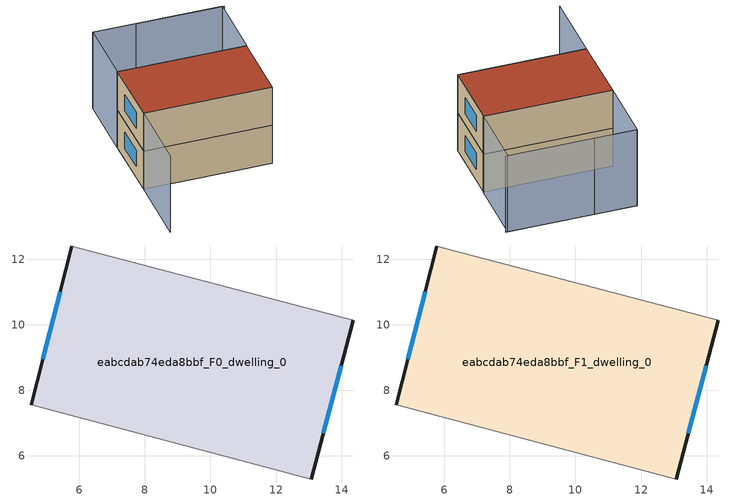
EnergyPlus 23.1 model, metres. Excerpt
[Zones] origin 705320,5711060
eabcdab74eda8bbf_F0_dwelling_0
 floor ground (EU_floor_Construction): 14.36,10.14 13.08,5.3 4.52,7.56 5.77,12.41 z0
 wall outside (EU_wall_Construction): 5.77,12.41 4.52,7.56 / 13.08,5.3 14.36,10.14 z0:3
 wall adiabatic (EU_wall_Construction): 14.36,10.14 5.77,12.41 / 4.52,7.56 13.08,5.3 z0:3
 window (EU_Window_Construction): 5.41,11.01 4.88,8.95 / 13.45,6.69 13.99,8.75 z0.86:2.14
eabcdab74eda8bbf_F1_dwelling_0
 floor to eabcdab74eda8bbf_F0_dwelling_0 (EU_floor_Construction): 14.36,10.14 13.08,5.3 4.52,7.56 5.77,12.41 z3
 wall outside (EU_wall_Construction): 5.77,12.41 4.52,7.56 / 13.08,5.3 14.36,10.14 z3:6
 wall adiabatic (EU_wall_Construction): 14.36,10.14 5.77,12.41 / 4.52,7.56 13.08,5.3 z3:6
 window (EU_Window_Construction): 5.41,11.01 4.88,8.95 / 13.45,6.69 13.99,8.75 z3.86:5.14
 roof outside (EU_roof_Construction): 13.08,5.3 14.36,10.14 5.77,12.41 4.52,7.56 z6
shading: 3.2,2.53 4.52,7.56 / 4.52,7.56 13.08,5.3 / 15.73,14.69 7,17 / 14.37,10.13 5.77,12.41 / 5.77,12.41 6.99,17 / 6.99,17 15.59,14.73 / 15.59,14.73 14.37,10.13 z0:6
[Building]
EU S2 Campaign: North Axis=0; Terrain=City; Solar Distribution=FullExterior
[Site:Location]
London: Latitude=51.5; Longitude=-0.5; Time Zone=0; Elevation=25
[SizingPeriod:WeatherFileDays]
AnnualSizingPeriod: Begin Month=1; Begin Day of Month=1; End Month=12; End Day of Month=31; Day of Week for Start Day=Monday; Use Weather File Daylight Saving Period=No; Use Weather File Rain and Snow Indicators=No
[MATERIAL]
EU_InternalMass_Material: Roughness=MediumRough; Thickness=0.1; Conductivity=1; Density=1800; Specific Heat=900; Thermal Absorptance=0.9; Solar Absorptance=0.7; Visible Absorptance=0.7
[MATERIAL:NOMASS] Roughness=MediumRough; Thermal Absorptance=0.9; Solar Absorptance=0.7; Visible Absorptance=0.7
Name | Thermal Resistance
EU_wall_NoMass | 3.33993
EU_roof_NoMass | 5.24846
EU_floor_NoMass | 4.08214
[WINDOWMATERIAL:SIMPLEGLAZINGSYSTEM]
EU_Window_SimpleGlazing: UFactor=1.72386; Solar Heat Gain Coefficient=0.72; Visible Transmittance=0.72
[CONSTRUCTION]
EU_wall_Construction: EU_wall_NoMass
EU_roof_Construction: EU_roof_NoMass
EU_floor_Construction: EU_floor_NoMass
EU_Window_Construction: EU_Window_SimpleGlazing
EU_InternalMass_Construction: EU_InternalMass_Material
[ZONE] Type=1; Multiplier=1; Ceiling Height=autocalculate; Floor Area=autocalculate; Part of Total Floor Area=Yes
Name | Volume
eabcdab74eda8bbf_F0_dwelling_0 | 133.219
eabcdab74eda8bbf_F1_dwelling_0 | 133.218
[INTERNALMASS] Construction=EU_InternalMass_Construction; Surface Area=44.406
Name | Zone or ZoneList
eabcdab74eda8bbf_F0_dwelling_0_EU_InternalMass | eabcdab74eda8bbf_F0_dwelling_0
eabcdab74eda8bbf_F1_dwelling_0_EU_InternalMass | eabcdab74eda8bbf_F1_dwelling_0
[OTHEREQUIPMENT] Fuel Type=Electricity; Design Level Calculation Method=Watts/Area; Power per Zone Floor Area=1; Fraction Latent=0; Fraction Radiant=0; Fraction Lost=0; Carbon Dioxide Generation Rate=0; EndUse Subcategory=EU_Step8_InternalGains
Name | Zone or ZoneList or Space or SpaceList | Schedule
EU_Step8_InternalGain_eabcdab74eda8bbf_F0_dwelling_0_f000 | eabcdab74eda8bbf_F0_dwelling_0 | EU_Step8_GainSchedule_eabcdab74eda8bbf_F0_dwelling_0_f000
EU_Step8_InternalGain_eabcdab74eda8bbf_F1_dwelling_0_f000 | eabcdab74eda8bbf_F1_dwelling_0 | EU_Step8_GainSchedule_eabcdab74eda8bbf_F1_dwelling_0_f000
[ZONEVENTILATION:DESIGNFLOWRATE] Schedule=EU_AlwaysOn; Design Flow Rate Calculation Method=AirChanges/Hour; Air Changes per Hour=0.453648; Ventilation Type=Natural; Fan Pressure Rise=0; Fan Total Efficiency=1; Constant Term Coefficient=1; Temperature Term Coefficient=0; Velocity Term Coefficient=0; Velocity Squared Term Coefficient=0; Minimum Indoor Temperature=-100; Maximum Indoor Temperature=100; Delta Temperature=-100; Minimum Outdoor Temperature=-100; Maximum Outdoor Temperature=100; Maximum Wind Speed=40
Name | Zone or ZoneList or Space or SpaceList
EU_ConstantAir_eabcdab74eda8bbf_F0_dwelling_0 | eabcdab74eda8bbf_F0_dwelling_0
EU_ConstantAir_eabcdab74eda8bbf_F1_dwelling_0 | eabcdab74eda8bbf_F1_dwelling_0
[HVACTEMPLATE:THERMOSTAT] Constant Heating Setpoint=20; Constant Cooling Setpoint=50
EU_HeatOnly_eabcdab74eda8bbf_F0_dwelling_0; EU_HeatOnly_eabcdab74eda8bbf_F1_dwelling_0
[HVACTEMPLATE:ZONE:IDEALLOADSAIRSYSTEM] System Availability Schedule=EU_AlwaysOn; Maximum Heating Supply Air Temperature=50; Minimum Cooling Supply Air Temperature=13; Maximum Heating Supply Air Humidity Ratio=0.0156; Minimum Cooling Supply Air Humidity Ratio=0.0077; Heating Limit=NoLimit; Cooling Limit=NoLimit; Heating Availability Schedule=EU_AlwaysOn; Cooling Availability Schedule=EU_CoolingOff; Dehumidification Control Type=ConstantSensibleHeatRatio; Cooling Sensible Heat Ratio=0.7; Dehumidification Setpoint=60; Humidification Control Type=None; Humidification Setpoint=30; Outdoor Air Method=None; Outdoor Air Flow Rate per Person=0.00944; Outdoor Air Flow Rate per Zone Floor Area=0; Outdoor Air Flow Rate per Zone=0; Demand Controlled Ventilation Type=None; Outdoor Air Economizer Type=NoEconomizer; Heat Recovery Type=None; Sensible Heat Recovery Effectiveness=0.7; Latent Heat Recovery Effectiveness=0.65
Name | Template Thermostat
eabcdab74eda8bbf_F0_dwelling_0 | EU_HeatOnly_eabcdab74eda8bbf_F0_dwelling_0
eabcdab74eda8bbf_F1_dwelling_0 | EU_HeatOnly_eabcdab74eda8bbf_F1_dwelling_0
[SIZING:ZONE] Zone Cooling Design Supply Air Temperature Input Method=SupplyAirTemperature; Zone Cooling Design Supply Air Temperature=13; Zone Heating Design Supply Air Temperature Input Method=SupplyAirTemperature; Zone Heating Design Supply Air Temperature=50; Zone Cooling Design Supply Air Humidity Ratio=0.008; Zone Heating Design Supply Air Humidity Ratio=0.008; Cooling Design Air Flow Method=DesignDay; Cooling Design Air Flow Rate=0; Cooling Minimum Air Flow per Zone Floor Area=0.000762; Cooling Minimum Air Flow=0; Cooling Minimum Air Flow Fraction=0.2; Heating Design Air Flow Method=DesignDay; Heating Design Air Flow Rate=0; Heating Maximum Air Flow per Zone Floor Area=0.002032; Heating Maximum Air Flow=0.141576; Heating Maximum Air Flow Fraction=0.3; Account for Dedicated Outdoor Air System=No; Dedicated Outdoor Air System Control Strategy=NeutralSupplyAir; Dedicated Outdoor Air Low Setpoint Temperature for Design=autosize; Dedicated Outdoor Air High Setpoint Temperature for Design=autosize; Zone Load Sizing Method=Sensible Load Only No Latent Load; Zone Latent Cooling Design Supply Air Humidity Ratio Input Method=HumidityRatioDifference; Zone Cooling Design Supply Air Humidity Ratio Difference=0.005; Zone Latent Heating Design Supply Air Humidity Ratio Input Method=HumidityRatioDifference; Zone Humidification Design Supply Air Humidity Ratio Difference=0.005
eabcdab74eda8bbf_F0_dwelling_0; eabcdab74eda8bbf_F1_dwelling_0
[SCHEDULE:CONSTANT]
Name | Hourly Value
EU_AlwaysOn | 1
EU_CoolingOff | 0
[SCHEDULE:FILE] Column Number=1; Rows to Skip at Top=0; Number of Hours of Data=8760; Column Separator=Comma; Interpolate to Timestep=No; Minutes per Item=60; Adjust Schedule for Daylight Savings=Yes
Name | File
EU_Step8_GainSchedule_eabcdab74eda8bbf_F0_dwelling_0_f000 | ../../schedules/eabcdab74eda8bbf/eabcdab74eda8bbf_F0_dwelling_0_f000_gain.csv
EU_Step8_GainSchedule_eabcdab74eda8bbf_F1_dwelling_0_f000 | ../../schedules/eabcdab74eda8bbf/eabcdab74eda8bbf_F1_dwelling_0_f000_gain.csv
